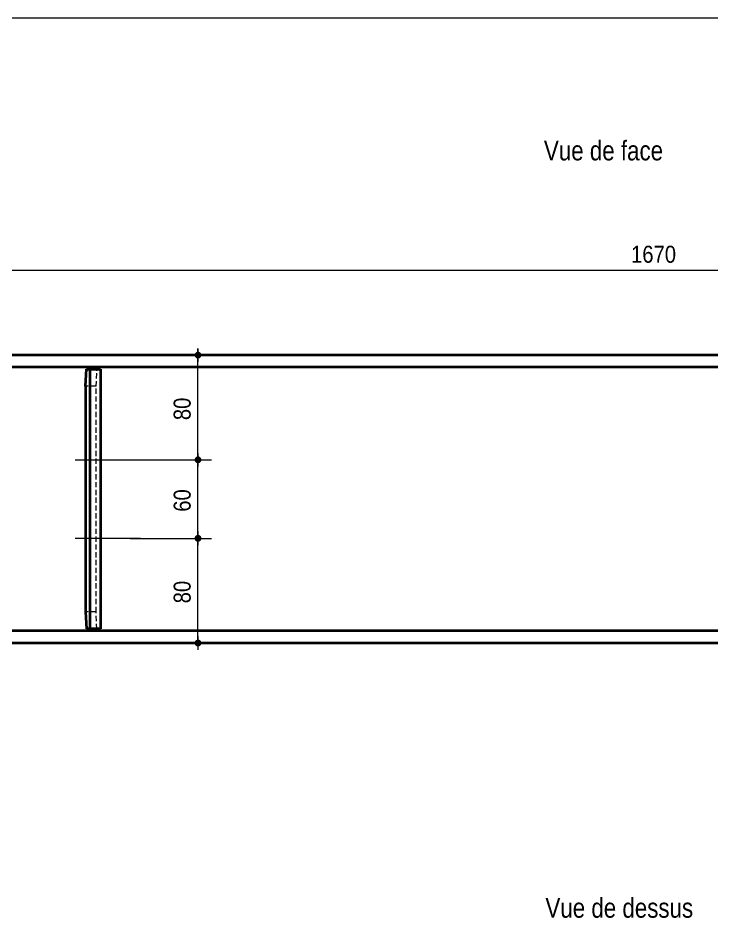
# Model space of a CAD drawing. Header units: millimetres. Extents: x 2 to 410, y 5 to 282.
# Drawn here: x 111 to 217, y 144.4 to 282 of the extents above; entities that cross this region are included whole.
import ezdxf

# ---------------------------------------------------------------- set-up
doc = ezdxf.new("R2010")
doc.units = ezdxf.units.MM
doc.linetypes.add('CACHE2', pattern=[1.190625, 0.79375, -0.396875])
for name, color, linetype, lineweight in [('Autre type objet', 1, 'Continuous', 0), ('Boulon', 7, 'Continuous', 0), ('Cache', 7, 'Continuous', 0), ('Cotation', 7, 'Continuous', 0), ('Feuille dessin', 5, 'Continuous', 0), ('Piece', 2, 'Continuous', 0)]:
    doc.layers.add(name, color=color, linetype=linetype, lineweight=lineweight)
doc.styles.add('ARIAL', font='ARIAL.TTF')
doc.styles.add('COMIC_SANS_MS', font='COMIC.TTF')

# ---------------------------------------------------------------- blocks, each defined once
blk = doc.blocks.new('*A3')
at = {"layer": 'Boulon', "linetype": 'Continuous', "lineweight": 0}
for p, q in [((119.741738, 214.472823), (129.732309, 214.472823)), ((119.741738, 202.472823), (129.732309, 202.472823))]:
    blk.add_line(p, q, dxfattribs=at)
blk = doc.blocks.new('*A4')
at = {"layer": 'Piece', "color": 2, "linetype": 'Continuous', "lineweight": 40}
for p, q in [((236.619542, 230.472823), (53.493561, 230.472823)), ((236.619542, 228.632823), (53.493561, 228.632823)), ((236.619542, 188.312823), (53.493561, 188.312823)), ((236.619542, 186.472823), (53.493561, 186.472823))]:
    blk.add_line(p, q, dxfattribs=at)
blk = doc.blocks.new('*A5')
at = {"layer": 'Cache', "color": 7, "linetype": 'CACHE2', "lineweight": 20}
for p, q in [((122.928644, 225.712823), (123.041523, 228.312823)), ((122.928644, 225.712823), (121.330152, 225.712823)), ((122.928644, 191.232824), (122.928644, 225.712823)), ((122.928644, 191.232824), (121.330152, 191.232824)), ((123.041523, 188.632824), (122.928644, 191.232824))]:
    blk.add_line(p, q, dxfattribs=at)
at = {"layer": 'Piece', "color": 2, "linetype": 'Continuous', "lineweight": 40}
for p, q in [((121.330152, 225.712823), (121.443032, 228.312823)), ((121.443032, 228.312823), (123.5988, 228.312823)), ((122.000309, 188.632824), (122.000309, 228.312823)), ((123.5988, 228.312823), (123.5988, 188.632824)), ((121.330152, 225.712823), (121.330152, 191.232824)), ((121.330152, 191.232824), (121.443032, 188.632824)), ((123.5988, 188.632824), (121.443032, 188.632824))]:
    blk.add_line(p, q, dxfattribs=at)
blk = doc.blocks.new('*A15')
at = {"layer": 'Feuille dessin', "linetype": 'Continuous', "lineweight": 0}
blk.add_line((405, 282), (5, 282), dxfattribs=at)
blk = doc.blocks.new('*A22')
at = {"layer": 'Cotation', "linetype": 'Continuous', "lineweight": 0}
blk.add_line((67.49, 243.47), (349.49, 243.47), dxfattribs=at)
at = {"layer": 'Cotation', "style": 'ARIAL', "width": 0.85}
blk.add_text('1670', height=2.6, dxfattribs=at).set_placement((204.64, 244.59))
blk = doc.blocks.new('*A30')
at = {"layer": 'Cotation'}
for points in [[(138.47, 201.95), (138.44, 201.96), (138.42, 201.96), (138.39, 201.96), (138.37, 201.97), (138.34, 201.98), (138.32, 201.98), (138.29, 201.99), (138.27, 202), (138.25, 202.01), (138.23, 202.03), (138.2, 202.04), (138.18, 202.06), (138.16, 202.07), (138.14, 202.09), (138.13, 202.11), (138.11, 202.12), (138.09, 202.14), (138.08, 202.16), (138.06, 202.18), (138.05, 202.21), (138.03, 202.23), (138.02, 202.25), (138.01, 202.27), (138, 202.3), (138, 202.32), (137.99, 202.35), (137.98, 202.37), (137.98, 202.4), (137.98, 202.42), (137.97, 202.45), (137.97, 202.47), (137.97, 202.5), (137.98, 202.52), (137.98, 202.55), (137.98, 202.57), (137.99, 202.6), (138, 202.62), (138, 202.65), (138.01, 202.67), (138.02, 202.7), (138.03, 202.72), (138.05, 202.74), (138.06, 202.76), (138.08, 202.78), (138.09, 202.8), (138.11, 202.82), (138.13, 202.84), (138.14, 202.86), (138.16, 202.87), (138.18, 202.89), (138.2, 202.91), (138.23, 202.92), (138.25, 202.93), (138.27, 202.94), (138.29, 202.95), (138.32, 202.96), (138.34, 202.97), (138.37, 202.98), (138.39, 202.98), (138.42, 202.99), (138.44, 202.99), (138.47, 202.99), (138.49, 202.99), (138.52, 202.99), (138.54, 202.99), (138.57, 202.99), (138.6, 202.98), (138.62, 202.98), (138.64, 202.97), (138.67, 202.96), (138.69, 202.95), (138.72, 202.94), (138.74, 202.93), (138.76, 202.92), (138.78, 202.91), (138.8, 202.89), (138.82, 202.87), (138.84, 202.86), (138.86, 202.84), (138.88, 202.82), (138.9, 202.8), (138.91, 202.78), (138.93, 202.76), (138.94, 202.74), (138.95, 202.72), (138.96, 202.7), (138.97, 202.67), (138.98, 202.65), (138.99, 202.62), (139, 202.6), (139, 202.57), (139.01, 202.55), (139.01, 202.52), (139.01, 202.5), (139.01, 202.47), (139.01, 202.45), (139.01, 202.42), (139.01, 202.4), (139, 202.37), (139, 202.35), (138.99, 202.32), (138.98, 202.3), (138.97, 202.27), (138.96, 202.25), (138.95, 202.23), (138.94, 202.21), (138.93, 202.18), (138.91, 202.16), (138.9, 202.14), (138.88, 202.12), (138.86, 202.11), (138.84, 202.09), (138.82, 202.07), (138.8, 202.06), (138.78, 202.04), (138.76, 202.03), (138.74, 202.01), (138.72, 202), (138.69, 201.99), (138.67, 201.98), (138.64, 201.98), (138.62, 201.97), (138.6, 201.96), (138.57, 201.96), (138.54, 201.96), (138.52, 201.95), (138.49, 201.95)], [(138.47, 185.95), (138.44, 185.96), (138.42, 185.96), (138.39, 185.96), (138.37, 185.97), (138.34, 185.98), (138.32, 185.98), (138.29, 185.99), (138.27, 186), (138.25, 186.01), (138.23, 186.03), (138.2, 186.04), (138.18, 186.06), (138.16, 186.07), (138.14, 186.09), (138.13, 186.11), (138.11, 186.12), (138.09, 186.14), (138.08, 186.16), (138.06, 186.18), (138.05, 186.21), (138.03, 186.23), (138.02, 186.25), (138.01, 186.27), (138, 186.3), (138, 186.32), (137.99, 186.35), (137.98, 186.37), (137.98, 186.4), (137.98, 186.42), (137.97, 186.45), (137.97, 186.47), (137.97, 186.5), (137.98, 186.52), (137.98, 186.55), (137.98, 186.57), (137.99, 186.6), (138, 186.62), (138, 186.65), (138.01, 186.67), (138.02, 186.7), (138.03, 186.72), (138.05, 186.74), (138.06, 186.76), (138.08, 186.78), (138.09, 186.8), (138.11, 186.82), (138.13, 186.84), (138.14, 186.86), (138.16, 186.87), (138.18, 186.89), (138.2, 186.91), (138.23, 186.92), (138.25, 186.93), (138.27, 186.94), (138.29, 186.95), (138.32, 186.96), (138.34, 186.97), (138.37, 186.98), (138.39, 186.98), (138.42, 186.99), (138.44, 186.99), (138.47, 186.99), (138.49, 186.99), (138.52, 186.99), (138.54, 186.99), (138.57, 186.99), (138.6, 186.98), (138.62, 186.98), (138.64, 186.97), (138.67, 186.96), (138.69, 186.95), (138.72, 186.94), (138.74, 186.93), (138.76, 186.92), (138.78, 186.91), (138.8, 186.89), (138.82, 186.87), (138.84, 186.86), (138.86, 186.84), (138.88, 186.82), (138.9, 186.8), (138.91, 186.78), (138.93, 186.76), (138.94, 186.74), (138.95, 186.72), (138.96, 186.7), (138.97, 186.67), (138.98, 186.65), (138.99, 186.62), (139, 186.6), (139, 186.57), (139.01, 186.55), (139.01, 186.52), (139.01, 186.5), (139.01, 186.47), (139.01, 186.45), (139.01, 186.42), (139.01, 186.4), (139, 186.37), (139, 186.35), (138.99, 186.32), (138.98, 186.3), (138.97, 186.27), (138.96, 186.25), (138.95, 186.23), (138.94, 186.21), (138.93, 186.18), (138.91, 186.16), (138.9, 186.14), (138.88, 186.12), (138.86, 186.11), (138.84, 186.09), (138.82, 186.07), (138.8, 186.06), (138.78, 186.04), (138.76, 186.03), (138.74, 186.01), (138.72, 186), (138.69, 185.99), (138.67, 185.98), (138.64, 185.98), (138.62, 185.97), (138.6, 185.96), (138.57, 185.96), (138.54, 185.96), (138.52, 185.95), (138.49, 185.95)]]:
    blk.add_hatch(color=256, dxfattribs=at).paths.add_polyline_path(points, flags=17)
at = {"layer": 'Cotation', "linetype": 'Continuous', "lineweight": 0}
for p, q in [((128.12, 202.47), (140.57, 202.47)), ((137.45, 202.47), (139.53, 202.47)), ((138.49, 203.51), (138.49, 201.43)), ((138.49, 202.47), (138.49, 203.51)), ((138.49, 186.47), (138.49, 202.47)), ((138.49, 187.51), (138.49, 185.43)), ((128.12, 186.47), (140.57, 186.47)), ((137.45, 186.47), (139.53, 186.47)), ((138.49, 186.47), (138.49, 185.43))]:
    blk.add_line(p, q, dxfattribs=at)
at = {"layer": 'Cotation'}
for p in [(138.49, 202.47), (138.49, 186.47)]:
    blk.add_point(p, dxfattribs=at)
at = {"layer": 'Cotation', "style": 'ARIAL', "width": 0.85}
blk.add_text('80', height=2.6, rotation=90.0002, dxfattribs=at).set_placement((137.37, 192.54))
blk = doc.blocks.new('*A31')
at = {"layer": 'Cotation'}
for points in [[(138.47, 213.95), (138.44, 213.96), (138.42, 213.96), (138.39, 213.96), (138.37, 213.97), (138.34, 213.98), (138.32, 213.98), (138.29, 213.99), (138.27, 214), (138.25, 214.01), (138.23, 214.03), (138.2, 214.04), (138.18, 214.06), (138.16, 214.07), (138.14, 214.09), (138.13, 214.11), (138.11, 214.12), (138.09, 214.14), (138.08, 214.16), (138.06, 214.18), (138.05, 214.21), (138.03, 214.23), (138.02, 214.25), (138.01, 214.27), (138, 214.3), (138, 214.32), (137.99, 214.35), (137.98, 214.37), (137.98, 214.4), (137.98, 214.42), (137.97, 214.45), (137.97, 214.47), (137.97, 214.5), (137.98, 214.52), (137.98, 214.55), (137.98, 214.57), (137.99, 214.6), (138, 214.62), (138, 214.65), (138.01, 214.67), (138.02, 214.7), (138.03, 214.72), (138.05, 214.74), (138.06, 214.76), (138.08, 214.78), (138.09, 214.8), (138.11, 214.82), (138.13, 214.84), (138.14, 214.86), (138.16, 214.87), (138.18, 214.89), (138.2, 214.91), (138.23, 214.92), (138.25, 214.93), (138.27, 214.94), (138.29, 214.95), (138.32, 214.96), (138.34, 214.97), (138.37, 214.98), (138.39, 214.98), (138.42, 214.99), (138.44, 214.99), (138.47, 214.99), (138.49, 214.99), (138.52, 214.99), (138.54, 214.99), (138.57, 214.99), (138.6, 214.98), (138.62, 214.98), (138.64, 214.97), (138.67, 214.96), (138.69, 214.95), (138.72, 214.94), (138.74, 214.93), (138.76, 214.92), (138.78, 214.91), (138.8, 214.89), (138.82, 214.87), (138.84, 214.86), (138.86, 214.84), (138.88, 214.82), (138.9, 214.8), (138.91, 214.78), (138.93, 214.76), (138.94, 214.74), (138.95, 214.72), (138.96, 214.7), (138.97, 214.67), (138.98, 214.65), (138.99, 214.62), (139, 214.6), (139, 214.57), (139.01, 214.55), (139.01, 214.52), (139.01, 214.5), (139.01, 214.47), (139.01, 214.45), (139.01, 214.42), (139.01, 214.4), (139, 214.37), (139, 214.35), (138.99, 214.32), (138.98, 214.3), (138.97, 214.27), (138.96, 214.25), (138.95, 214.23), (138.94, 214.21), (138.93, 214.18), (138.91, 214.16), (138.9, 214.14), (138.88, 214.12), (138.86, 214.11), (138.84, 214.09), (138.82, 214.07), (138.8, 214.06), (138.78, 214.04), (138.76, 214.03), (138.74, 214.01), (138.72, 214), (138.69, 213.99), (138.67, 213.98), (138.64, 213.98), (138.62, 213.97), (138.6, 213.96), (138.57, 213.96), (138.54, 213.96), (138.52, 213.95), (138.49, 213.95)], [(138.47, 201.95), (138.44, 201.96), (138.42, 201.96), (138.39, 201.96), (138.37, 201.97), (138.34, 201.98), (138.32, 201.98), (138.29, 201.99), (138.27, 202), (138.25, 202.01), (138.23, 202.03), (138.2, 202.04), (138.18, 202.06), (138.16, 202.07), (138.14, 202.09), (138.13, 202.11), (138.11, 202.12), (138.09, 202.14), (138.08, 202.16), (138.06, 202.18), (138.05, 202.21), (138.03, 202.23), (138.02, 202.25), (138.01, 202.27), (138, 202.3), (138, 202.32), (137.99, 202.35), (137.98, 202.37), (137.98, 202.4), (137.98, 202.42), (137.97, 202.45), (137.97, 202.47), (137.97, 202.5), (137.98, 202.52), (137.98, 202.55), (137.98, 202.57), (137.99, 202.6), (138, 202.62), (138, 202.65), (138.01, 202.67), (138.02, 202.7), (138.03, 202.72), (138.05, 202.74), (138.06, 202.76), (138.08, 202.78), (138.09, 202.8), (138.11, 202.82), (138.13, 202.84), (138.14, 202.86), (138.16, 202.87), (138.18, 202.89), (138.2, 202.91), (138.23, 202.92), (138.25, 202.93), (138.27, 202.94), (138.29, 202.95), (138.32, 202.96), (138.34, 202.97), (138.37, 202.98), (138.39, 202.98), (138.42, 202.99), (138.44, 202.99), (138.47, 202.99), (138.49, 202.99), (138.52, 202.99), (138.54, 202.99), (138.57, 202.99), (138.6, 202.98), (138.62, 202.98), (138.64, 202.97), (138.67, 202.96), (138.69, 202.95), (138.72, 202.94), (138.74, 202.93), (138.76, 202.92), (138.78, 202.91), (138.8, 202.89), (138.82, 202.87), (138.84, 202.86), (138.86, 202.84), (138.88, 202.82), (138.9, 202.8), (138.91, 202.78), (138.93, 202.76), (138.94, 202.74), (138.95, 202.72), (138.96, 202.7), (138.97, 202.67), (138.98, 202.65), (138.99, 202.62), (139, 202.6), (139, 202.57), (139.01, 202.55), (139.01, 202.52), (139.01, 202.5), (139.01, 202.47), (139.01, 202.45), (139.01, 202.42), (139.01, 202.4), (139, 202.37), (139, 202.35), (138.99, 202.32), (138.98, 202.3), (138.97, 202.27), (138.96, 202.25), (138.95, 202.23), (138.94, 202.21), (138.93, 202.18), (138.91, 202.16), (138.9, 202.14), (138.88, 202.12), (138.86, 202.11), (138.84, 202.09), (138.82, 202.07), (138.8, 202.06), (138.78, 202.04), (138.76, 202.03), (138.74, 202.01), (138.72, 202), (138.69, 201.99), (138.67, 201.98), (138.64, 201.98), (138.62, 201.97), (138.6, 201.96), (138.57, 201.96), (138.54, 201.96), (138.52, 201.95), (138.49, 201.95)]]:
    blk.add_hatch(color=256, dxfattribs=at).paths.add_polyline_path(points, flags=17)
at = {"layer": 'Cotation', "linetype": 'Continuous', "lineweight": 0}
for p, q in [((138.49, 215.51), (138.49, 213.43)), ((138.49, 214.47), (138.49, 215.51)), ((128.12, 214.47), (140.57, 214.47)), ((137.45, 214.47), (139.53, 214.47)), ((138.49, 202.47), (138.49, 214.47)), ((128.12, 202.47), (140.57, 202.47)), ((137.45, 202.47), (139.53, 202.47)), ((138.49, 203.51), (138.49, 201.43)), ((138.49, 202.47), (138.49, 201.43))]:
    blk.add_line(p, q, dxfattribs=at)
at = {"layer": 'Cotation'}
for p in [(138.49, 214.47), (138.49, 202.47)]:
    blk.add_point(p, dxfattribs=at)
at = {"layer": 'Cotation', "style": 'ARIAL', "width": 0.85}
blk.add_text('60', height=2.6, rotation=90.0002, dxfattribs=at).set_placement((137.37, 206.54))
blk = doc.blocks.new('*A32')
at = {"layer": 'Cotation'}
for points in [[(138.47, 229.95), (138.44, 229.96), (138.42, 229.96), (138.39, 229.96), (138.37, 229.97), (138.34, 229.98), (138.32, 229.98), (138.29, 229.99), (138.27, 230), (138.25, 230.01), (138.23, 230.03), (138.2, 230.04), (138.18, 230.06), (138.16, 230.07), (138.14, 230.09), (138.13, 230.11), (138.11, 230.12), (138.09, 230.14), (138.08, 230.16), (138.06, 230.18), (138.05, 230.21), (138.03, 230.23), (138.02, 230.25), (138.01, 230.27), (138, 230.3), (138, 230.32), (137.99, 230.35), (137.98, 230.37), (137.98, 230.4), (137.98, 230.42), (137.97, 230.45), (137.97, 230.47), (137.97, 230.5), (137.98, 230.52), (137.98, 230.55), (137.98, 230.57), (137.99, 230.6), (138, 230.62), (138, 230.65), (138.01, 230.67), (138.02, 230.7), (138.03, 230.72), (138.05, 230.74), (138.06, 230.76), (138.08, 230.78), (138.09, 230.8), (138.11, 230.82), (138.13, 230.84), (138.14, 230.86), (138.16, 230.87), (138.18, 230.89), (138.2, 230.91), (138.23, 230.92), (138.25, 230.93), (138.27, 230.94), (138.29, 230.95), (138.32, 230.96), (138.34, 230.97), (138.37, 230.98), (138.39, 230.98), (138.42, 230.99), (138.44, 230.99), (138.47, 230.99), (138.49, 230.99), (138.52, 230.99), (138.54, 230.99), (138.57, 230.99), (138.6, 230.98), (138.62, 230.98), (138.64, 230.97), (138.67, 230.96), (138.69, 230.95), (138.72, 230.94), (138.74, 230.93), (138.76, 230.92), (138.78, 230.91), (138.8, 230.89), (138.82, 230.87), (138.84, 230.86), (138.86, 230.84), (138.88, 230.82), (138.9, 230.8), (138.91, 230.78), (138.93, 230.76), (138.94, 230.74), (138.95, 230.72), (138.96, 230.7), (138.97, 230.67), (138.98, 230.65), (138.99, 230.62), (139, 230.6), (139, 230.57), (139.01, 230.55), (139.01, 230.52), (139.01, 230.5), (139.01, 230.47), (139.01, 230.45), (139.01, 230.42), (139.01, 230.4), (139, 230.37), (139, 230.35), (138.99, 230.32), (138.98, 230.3), (138.97, 230.27), (138.96, 230.25), (138.95, 230.23), (138.94, 230.21), (138.93, 230.18), (138.91, 230.16), (138.9, 230.14), (138.88, 230.12), (138.86, 230.11), (138.84, 230.09), (138.82, 230.07), (138.8, 230.06), (138.78, 230.04), (138.76, 230.03), (138.74, 230.01), (138.72, 230), (138.69, 229.99), (138.67, 229.98), (138.64, 229.98), (138.62, 229.97), (138.6, 229.96), (138.57, 229.96), (138.54, 229.96), (138.52, 229.95), (138.49, 229.95)], [(138.47, 213.95), (138.44, 213.96), (138.42, 213.96), (138.39, 213.96), (138.37, 213.97), (138.34, 213.98), (138.32, 213.98), (138.29, 213.99), (138.27, 214), (138.25, 214.01), (138.23, 214.03), (138.2, 214.04), (138.18, 214.06), (138.16, 214.07), (138.14, 214.09), (138.13, 214.11), (138.11, 214.12), (138.09, 214.14), (138.08, 214.16), (138.06, 214.18), (138.05, 214.21), (138.03, 214.23), (138.02, 214.25), (138.01, 214.27), (138, 214.3), (138, 214.32), (137.99, 214.35), (137.98, 214.37), (137.98, 214.4), (137.98, 214.42), (137.97, 214.45), (137.97, 214.47), (137.97, 214.5), (137.98, 214.52), (137.98, 214.55), (137.98, 214.57), (137.99, 214.6), (138, 214.62), (138, 214.65), (138.01, 214.67), (138.02, 214.7), (138.03, 214.72), (138.05, 214.74), (138.06, 214.76), (138.08, 214.78), (138.09, 214.8), (138.11, 214.82), (138.13, 214.84), (138.14, 214.86), (138.16, 214.87), (138.18, 214.89), (138.2, 214.91), (138.23, 214.92), (138.25, 214.93), (138.27, 214.94), (138.29, 214.95), (138.32, 214.96), (138.34, 214.97), (138.37, 214.98), (138.39, 214.98), (138.42, 214.99), (138.44, 214.99), (138.47, 214.99), (138.49, 214.99), (138.52, 214.99), (138.54, 214.99), (138.57, 214.99), (138.6, 214.98), (138.62, 214.98), (138.64, 214.97), (138.67, 214.96), (138.69, 214.95), (138.72, 214.94), (138.74, 214.93), (138.76, 214.92), (138.78, 214.91), (138.8, 214.89), (138.82, 214.87), (138.84, 214.86), (138.86, 214.84), (138.88, 214.82), (138.9, 214.8), (138.91, 214.78), (138.93, 214.76), (138.94, 214.74), (138.95, 214.72), (138.96, 214.7), (138.97, 214.67), (138.98, 214.65), (138.99, 214.62), (139, 214.6), (139, 214.57), (139.01, 214.55), (139.01, 214.52), (139.01, 214.5), (139.01, 214.47), (139.01, 214.45), (139.01, 214.42), (139.01, 214.4), (139, 214.37), (139, 214.35), (138.99, 214.32), (138.98, 214.3), (138.97, 214.27), (138.96, 214.25), (138.95, 214.23), (138.94, 214.21), (138.93, 214.18), (138.91, 214.16), (138.9, 214.14), (138.88, 214.12), (138.86, 214.11), (138.84, 214.09), (138.82, 214.07), (138.8, 214.06), (138.78, 214.04), (138.76, 214.03), (138.74, 214.01), (138.72, 214), (138.69, 213.99), (138.67, 213.98), (138.64, 213.98), (138.62, 213.97), (138.6, 213.96), (138.57, 213.96), (138.54, 213.96), (138.52, 213.95), (138.49, 213.95)]]:
    blk.add_hatch(color=256, dxfattribs=at).paths.add_polyline_path(points, flags=17)
at = {"layer": 'Cotation', "linetype": 'Continuous', "lineweight": 0}
for p, q in [((138.49, 231.51), (138.49, 229.43)), ((138.49, 230.47), (138.49, 231.51)), ((128.12, 230.47), (140.57, 230.47)), ((137.45, 230.47), (139.53, 230.47)), ((138.49, 214.47), (138.49, 230.47)), ((138.49, 215.51), (138.49, 213.43)), ((128.12, 214.47), (140.57, 214.47)), ((137.45, 214.47), (139.53, 214.47)), ((138.49, 214.47), (138.49, 213.43))]:
    blk.add_line(p, q, dxfattribs=at)
at = {"layer": 'Cotation'}
for p in [(138.49, 230.47), (138.49, 214.47)]:
    blk.add_point(p, dxfattribs=at)
at = {"layer": 'Cotation', "style": 'ARIAL', "width": 0.85}
blk.add_text('80', height=2.6, rotation=90.0002, dxfattribs=at).set_placement((137.37, 220.54))
blk = doc.blocks.new('*A34')
at = {"layer": 'Autre type objet', "style": 'COMIC_SANS_MS', "width": 0.85}
blk.add_text('Vue de face', height=3, dxfattribs=at).set_placement((191.328139, 260.236495))
blk = doc.blocks.new('*A42')
at = {"layer": 'Autre type objet', "style": 'COMIC_SANS_MS', "width": 0.85}
blk.add_text('Vue de dessus', height=3, dxfattribs=at).set_placement((191.560634, 144.485496))

msp = doc.modelspace()

# ---------------------------------------------------------------- block references
at = {"lineweight": 0}
for name in ['*A15', '*A34', '*A22', '*A32', '*A4', '*A5', '*A31', '*A3', '*A30', '*A42']:
    msp.add_blockref(name, (0, 0), dxfattribs=at)

doc.saveas('drawing.dxf')
